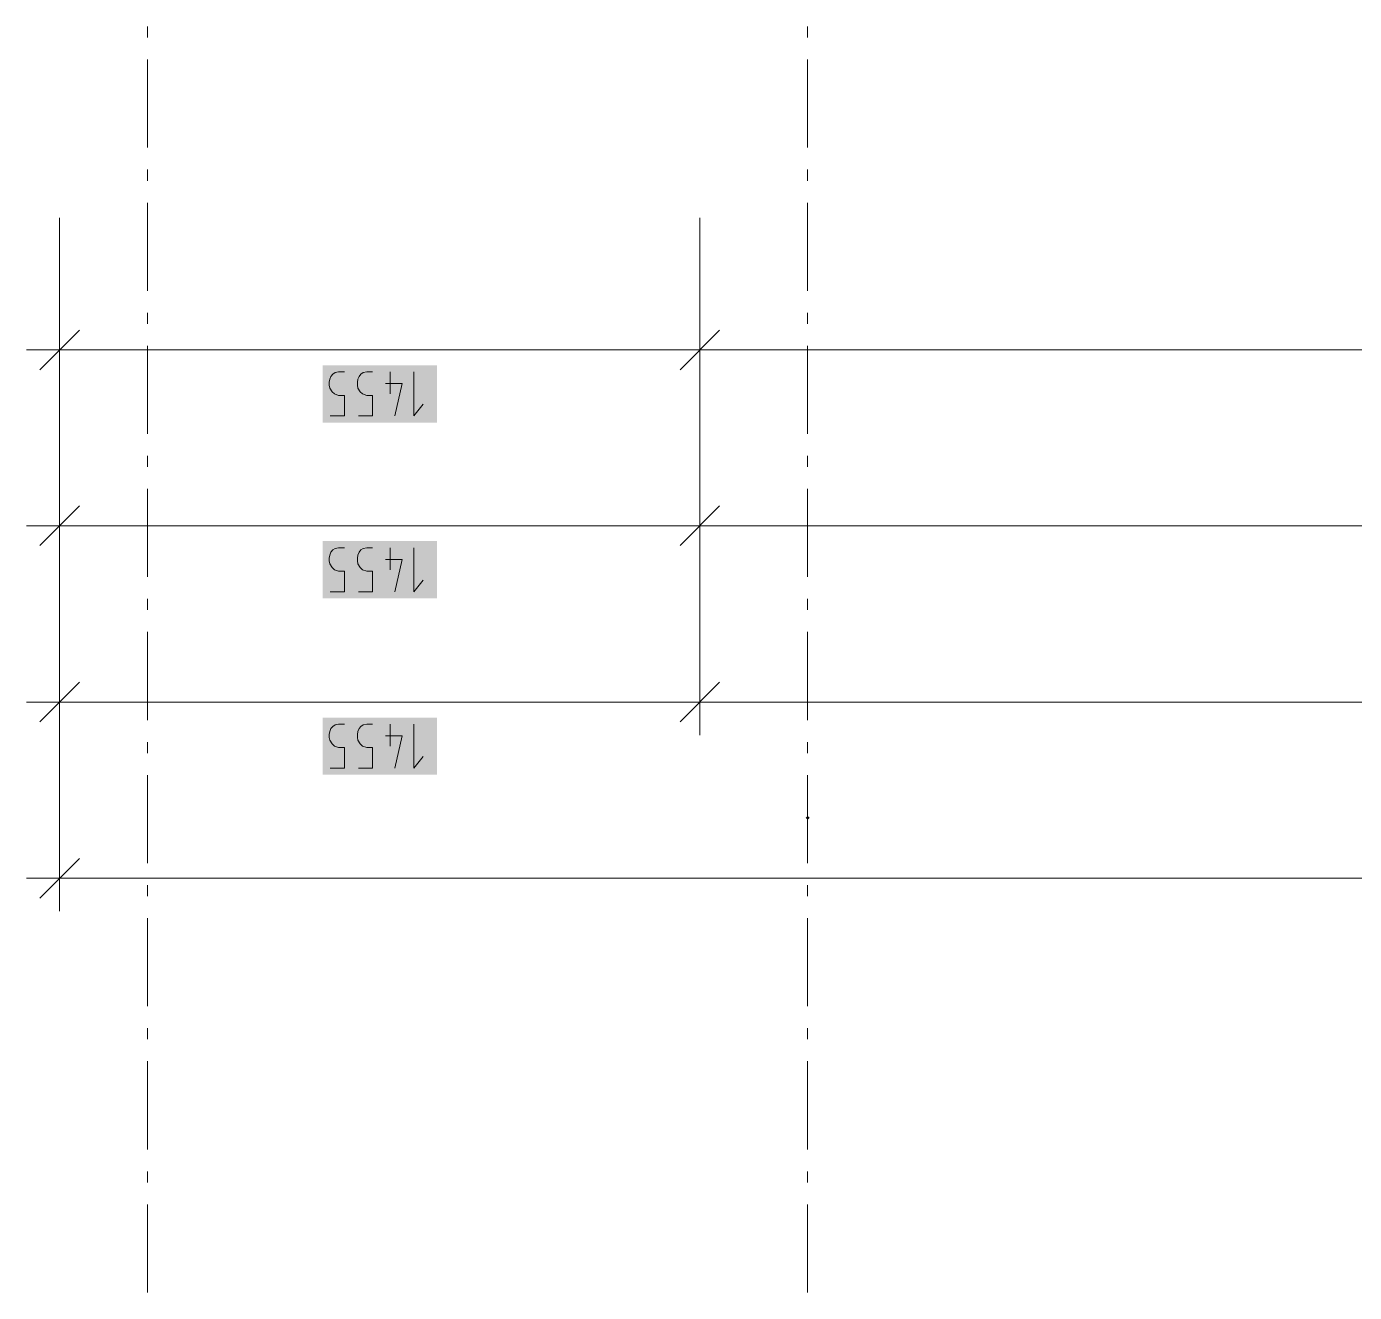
# Model space of a CAD drawing. Header units: millimetres. Extents: x 0 to 594, y 0 to 420.
# Drawn here: x 60.86 to 91.79, y 100.14 to 129.61 of the extents above; entities that cross this region are included whole.
import ezdxf

# ---------------------------------------------------------------- set-up
doc = ezdxf.new("R2010")
doc.units = ezdxf.units.MM
doc.header["$LTSCALE"] = 8
doc.layers.add('PDF_Koty delkove', color=7, linetype='Continuous')
doc.layers.add('PDF_Osy hlavni', color=7, linetype='Continuous')

msp = doc.modelspace()

# ---------------------------------------------------------------- linework, layer by layer
at = {"layer": 'PDF_Koty delkove', "lineweight": 18}
for points in [[(60.86, 122.081), (61.629, 122.081), (61.629, 125.156)], [(76.543, 122.081), (76.543, 125.156)], [(61.629, 122.85), (61.629, 122.081), (61.629, 121.313)], [(76.543, 122.85), (76.543, 122.081), (76.543, 121.313)], [(62.09, 122.543), (61.168, 121.62)], [(77.004, 122.543), (76.081, 121.62)], [(60.86, 117.988), (61.629, 117.988), (61.629, 121.867)], [(223.885, 122.081), (210.868, 122.081), (196.518, 122.081), (186.268, 122.081), (180.169, 122.081), (165.819, 122.081), (151.728, 122.081), (138.865, 122.081), (115.627, 122.081), (110.137, 122.081), (76.543, 122.081), (61.629, 122.081)], [(76.543, 117.988), (76.543, 121.867)], [(67.936, 120.544), (68.264, 120.544), (68.264, 121.022), (68.127, 121.022), (68.032, 121.056), (67.977, 121.108), (67.922, 121.193), (67.908, 121.26), (67.908, 121.329), (67.922, 121.398), (67.949, 121.465), (67.991, 121.517), (68.045, 121.552), (68.127, 121.569), (68.264, 121.569)], [(68.565, 121.26), (68.565, 121.329), (68.579, 121.398), (68.607, 121.465), (68.648, 121.517), (68.702, 121.552), (68.784, 121.569), (68.921, 121.569)], [(69.332, 121.569), (69.332, 121.056)], [(69.88, 121.569), (69.88, 120.544), (70.098, 120.817)], [(68.593, 120.544), (68.921, 120.544), (68.921, 121.022), (68.784, 121.022), (68.689, 121.056), (68.634, 121.108), (68.579, 121.193), (68.565, 121.26)], [(69.222, 121.295), (69.606, 121.295), (69.441, 120.544)], [(60.86, 113.882), (61.629, 113.882), (61.629, 118.785)], [(76.543, 113.882), (76.543, 118.785)], [(60.86, 109.782), (61.629, 109.782), (61.629, 118.73)], [(61.629, 118.757), (61.629, 117.988), (61.629, 117.219)], [(76.543, 118.757), (76.543, 117.988), (76.543, 117.219)], [(62.09, 118.449), (61.168, 117.527)], [(77.004, 118.449), (76.081, 117.527)], [(545.22, 117.988), (514.656, 117.988), (482.49, 117.988), (433.906, 117.988), (398.902, 117.988), (367.127, 117.988), (325.923, 117.988), (294.148, 117.988), (269.753, 117.988), (237.979, 117.988), (196.774, 117.988), (165, 117.988), (136.043, 117.988), (115.627, 117.988), (110.137, 117.988), (76.543, 117.988), (61.629, 117.988)], [(67.936, 116.45), (68.264, 116.45), (68.264, 116.928), (68.127, 116.928), (68.032, 116.963), (67.977, 117.014), (67.922, 117.099), (67.908, 117.167), (67.908, 117.235), (67.922, 117.304), (67.949, 117.372), (67.991, 117.423), (68.045, 117.458), (68.127, 117.475), (68.264, 117.475)], [(68.921, 116.45), (68.921, 116.928), (68.784, 116.928), (68.689, 116.963), (68.634, 117.014), (68.579, 117.099), (68.565, 117.167), (68.565, 117.235), (68.579, 117.304), (68.607, 117.372), (68.648, 117.423), (68.702, 117.458), (68.784, 117.475), (68.921, 117.475)], [(69.332, 117.475), (69.332, 116.963)], [(69.88, 117.475), (69.88, 116.45), (70.098, 116.723)], [(69.222, 117.202), (69.606, 117.202), (69.441, 116.45)], [(68.593, 116.45), (68.921, 116.45)], [(61.629, 114.65), (61.629, 113.882), (61.629, 113.113)], [(76.543, 114.65), (76.543, 113.882), (76.543, 113.113)], [(62.09, 114.343), (61.168, 113.42)], [(77.004, 114.343), (76.081, 113.42)], [(545.22, 113.882), (331.881, 113.882), (115.627, 113.882), (110.137, 113.882), (76.543, 113.882), (61.629, 113.882)], [(67.936, 112.344), (68.264, 112.344), (68.264, 112.822), (68.127, 112.822), (68.032, 112.857), (67.977, 112.908), (67.922, 112.993), (67.908, 113.061), (67.908, 113.129), (67.922, 113.198), (67.949, 113.266), (67.991, 113.317), (68.045, 113.352), (68.127, 113.369)], [(68.127, 113.369), (68.264, 113.369)], [(68.593, 112.344), (68.921, 112.344), (68.921, 112.822), (68.784, 112.822), (68.689, 112.857), (68.634, 112.908), (68.579, 112.993), (68.565, 113.061), (68.565, 113.129), (68.579, 113.198), (68.607, 113.266), (68.648, 113.317), (68.702, 113.352), (68.784, 113.369), (68.921, 113.369)], [(69.332, 113.369), (69.332, 112.857)], [(69.88, 113.369), (69.88, 112.344), (70.098, 112.617)], [(69.222, 113.095), (69.606, 113.095), (69.441, 112.344)], [(61.629, 110.55), (61.629, 109.782), (61.629, 109.013)], [(62.09, 110.243), (61.168, 109.32)], [(545.22, 109.782), (304.936, 109.782), (61.629, 109.782)]]:
    msp.add_lwpolyline(points, dxfattribs=at)
at = {"layer": 'PDF_Koty delkove', "color": 7, "lineweight": 18, "true_color": 0xffffff, "transparency": 33554559}
for points in [[(70.417, 121.723), (67.755, 121.723), (70.417, 120.39), (67.755, 120.39)], [(70.417, 117.629), (67.755, 117.629), (70.417, 116.297), (67.755, 116.297)], [(70.417, 113.523), (67.755, 113.523), (70.417, 112.19), (67.755, 112.19)]]:
    msp.add_solid(points, dxfattribs=at)
at = {"layer": 'PDF_Osy hlavni', "lineweight": 18}
for points in [[(63.679, 129.351), (63.679, 129.608)], [(79.054, 129.608), (79.054, 129.351), (79.054, 129.608)], [(63.679, 126.789), (63.679, 128.839)], [(79.054, 126.789), (79.054, 128.839), (79.054, 126.789)], [(63.679, 126.02), (63.679, 126.277)], [(79.054, 126.02), (79.054, 126.277), (79.054, 126.02)], [(63.679, 123.458), (63.679, 125.508)], [(79.054, 125.508), (79.054, 123.458), (79.054, 125.508)], [(63.679, 122.689), (63.679, 122.945)], [(79.054, 122.945), (79.054, 122.689), (79.054, 122.945)], [(63.679, 120.127), (63.679, 122.177)], [(79.054, 122.177), (79.054, 120.127), (79.054, 122.177)], [(63.679, 119.358), (63.679, 119.614)], [(79.054, 119.614), (79.054, 119.358), (79.054, 119.614)], [(63.679, 116.795), (63.679, 118.845)], [(79.054, 118.845), (79.054, 116.795), (79.054, 118.845)], [(63.679, 116.027), (63.679, 116.283)], [(79.054, 116.283), (79.054, 116.027), (79.054, 116.283)], [(63.679, 113.464), (63.679, 115.514)], [(79.054, 113.464), (79.054, 115.514)], [(79.054, 113.464), (79.054, 115.514)], [(63.679, 112.695), (63.679, 112.952)], [(79.054, 112.952), (79.054, 112.695), (79.054, 112.952)], [(63.679, 110.133), (63.679, 112.183)], [(79.054, 110.133), (79.054, 112.183), (79.054, 111.187)], [(63.679, 109.364), (63.679, 109.62)], [(79.054, 109.364), (79.054, 109.62)], [(63.679, 106.802), (63.679, 108.852)], [(79.054, 106.802), (79.054, 108.852)], [(63.679, 106.033), (63.679, 106.289)], [(79.054, 106.033), (79.054, 106.289)], [(63.679, 103.47), (63.679, 105.52)], [(79.054, 103.47), (79.054, 105.52)], [(63.679, 102.702), (63.679, 102.958)], [(79.054, 102.702), (79.054, 102.958)], [(63.679, 100.139), (63.679, 102.189)], [(79.054, 100.139), (79.054, 102.189)]]:
    msp.add_lwpolyline(points, dxfattribs=at)
at = {"layer": 'PDF_Osy hlavni', "lineweight": 18, "transparency": 33554559}
msp.add_solid([(79.054, 111.141), (79.008, 111.187), (79.1, 111.187), (79.054, 111.233)], dxfattribs=at)

doc.saveas('drawing.dxf')
